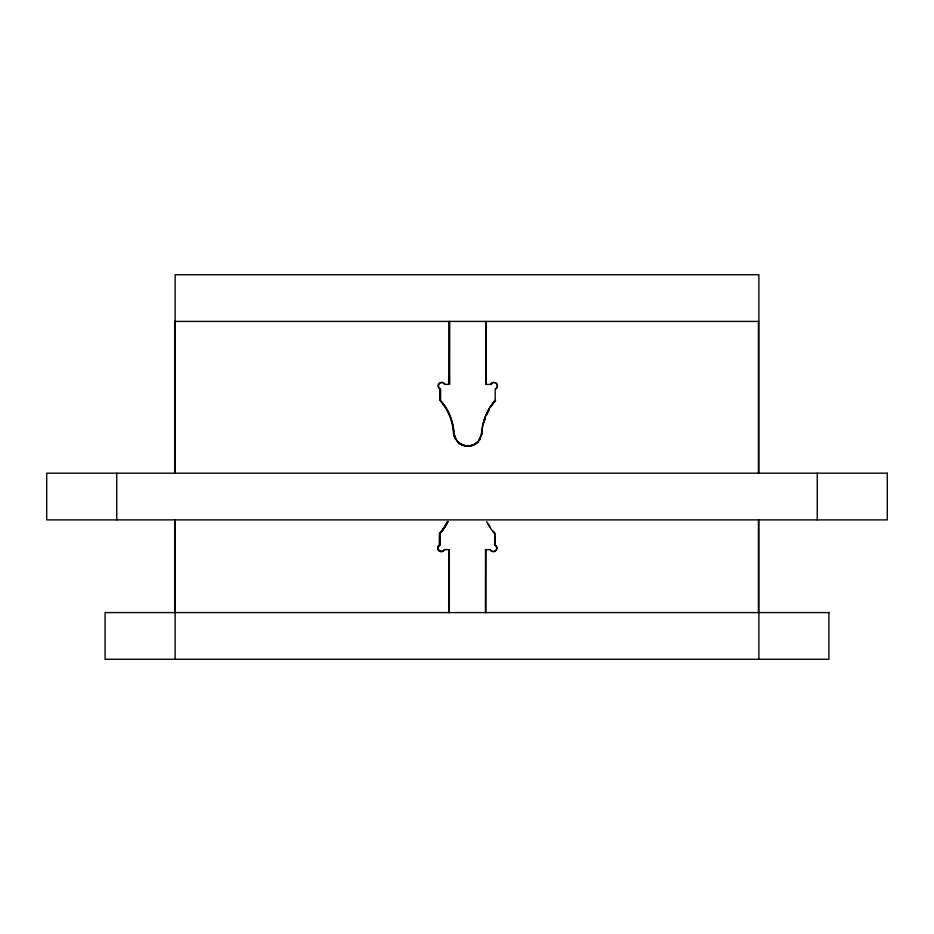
<?xml version="1.0" encoding="UTF-8"?>
<svg xmlns="http://www.w3.org/2000/svg" width="934" height="934" viewBox="0 0 934 934"><rect width="100%" height="100%" fill="white"/><g stroke="black" fill="none" stroke-linecap="round" stroke-linejoin="round"><path stroke-width="1.4" d="M490.619 384.376A3.444 3.444 0 0 1 496.164 383.43A3.444 3.444 0 0 1 495.218 388.976L495.148 400.464A53.845 53.845 0 0 0 481.827 431.777L479.913 438.898M481.944 434.228L482.329 431.777L482.014 434.228M481.407 435.466L477.648 441.852A14.255 14.255 0 0 1 457.485 441.852L453.796 435.466L453.375 431.777A53.845 53.845 0 0 0 441.91 402.682L439.984 400.464L440.054 388.976A3.444 3.444 0 0 1 439.038 383.43A3.444 3.444 0 0 1 444.584 384.376L449.686 384.376L449.686 321.413M445.028 384.376A3.444 3.444 0 0 0 439.482 383.43A3.444 3.444 0 0 0 440.428 388.976L440.428 400.464L442.354 402.682A53.845 53.845 0 0 1 453.761 431.777L455.664 438.898L457.999 441.852A14.255 14.255 0 0 0 478.091 441.852L480.426 438.898M758.875 321.413L174.681 321.413L174.681 473.188M486.019 384.376L486.019 321.413L485.949 384.376L491.062 384.376M440.428 388.976L440.498 400.464M495.592 388.976L495.65 388.976A3.444 3.444 0 0 0 497.507 386.454M495.148 400.464L495.218 400.464A53.845 53.845 0 0 0 481.886 431.777L481.886 431.777M453.761 431.777L453.819 431.777A53.845 53.845 0 0 0 442.354 402.682M439.552 533.536L439.482 545.024L439.552 533.536A53.845 53.845 0 0 0 447.549 521.581M447.993 521.581A53.845 53.845 0 0 1 439.996 533.536L439.926 533.536A53.845 53.845 0 0 0 447.923 521.581M490.117 549.624A3.444 3.444 0 0 0 495.662 550.57A3.444 3.444 0 0 0 494.705 545.024L494.705 533.536L492.79 531.318A53.845 53.845 0 0 1 486.637 521.581M495.078 545.024L495.148 533.536L495.078 545.024A3.444 3.444 0 0 1 496.036 550.57A3.444 3.444 0 0 1 490.49 549.624L485.447 549.624M439.926 545.024L439.996 545.024A3.444 3.444 0 0 0 438.688 550.149A3.444 3.444 0 0 0 443.907 550.523A3.444 3.444 0 0 1 438.688 550.149A3.444 3.444 0 0 1 439.926 545.024L439.996 533.536M493.234 531.318L495.148 533.536M492.86 531.318L494.705 533.536M454.309 435.466L455.734 438.898M453.866 435.466L455.29 438.898M817.25 473.188L817.25 519.888M758.875 473.188L758.875 274.713L175.125 274.713L175.125 473.188M758.875 519.888L758.875 659.287M758.431 321.413L758.431 473.188M758.431 519.888L758.431 612.587M485.96 549.624L485.89 612.587M485.517 549.624L485.447 612.587M449.114 612.587L449.184 549.624L444.082 549.624A3.444 3.444 0 0 1 438.595 550.57A3.444 3.444 0 0 1 439.552 545.024M448.74 549.624L448.682 612.587M175.125 519.888L175.125 659.287M174.681 519.888L174.681 612.587M116.75 473.188L116.75 519.888M447.479 521.581A53.845 53.845 0 0 1 439.482 533.536M477.718 441.852A14.255 14.255 0 0 1 457.555 441.852M489.895 526.613A53.845 53.845 0 0 1 488.424 524.137M483.649 423.242A53.845 53.845 0 0 1 485.33 417.72A53.845 53.845 0 0 0 484.489 420.463M488.926 409.863A53.845 53.845 0 0 0 486.392 415.046A53.845 53.845 0 0 1 488.996 409.863M490.408 407.387A53.845 53.845 0 0 1 495.592 400.464A53.845 53.845 0 0 0 492.078 404.982M490.992 384.376A3.444 3.444 0 0 1 497.518 385.357M478.161 441.852A14.255 14.255 0 0 1 457.999 441.852M887.3 473.188L46.7 473.188L46.7 519.888L887.3 519.888L887.3 473.188M828.925 612.587L105.075 612.587L105.075 659.287L828.925 659.287L828.925 612.587M449.254 384.376L449.254 321.413L449.184 384.376"/></g></svg>
